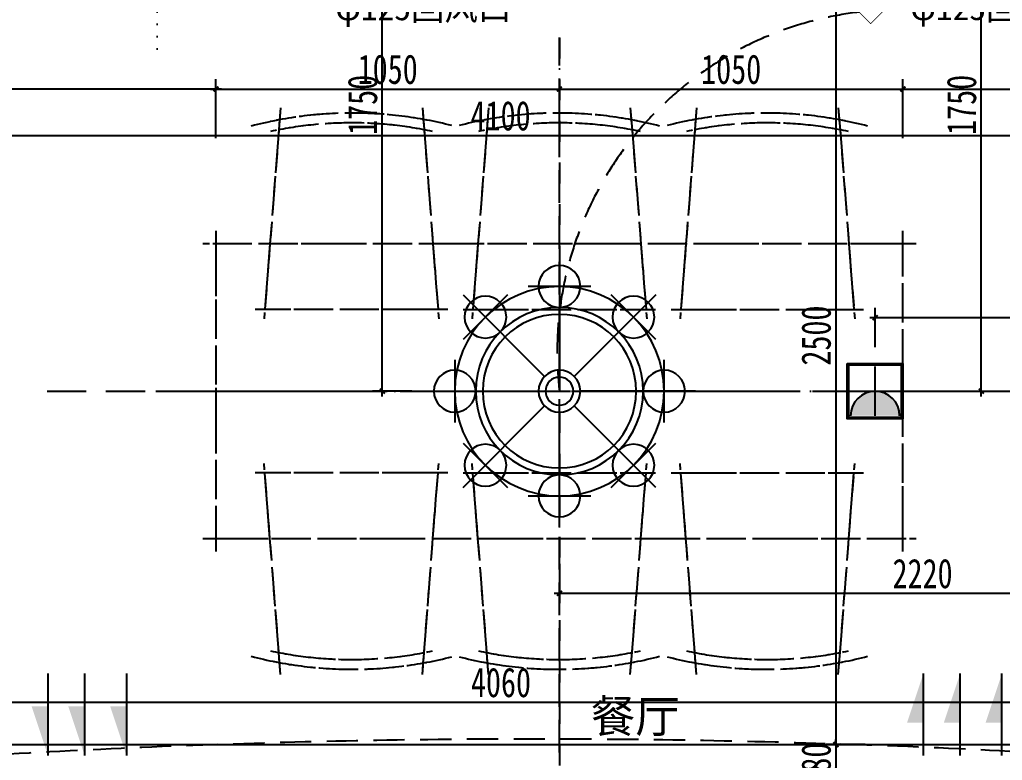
# Model space of a CAD drawing. Header units: millimetres. Extents: x -297 to 39764, y -29258 to 20315.
# Drawn here: x 11792 to 14796, y -21540 to -19277 of the extents above; entities that cross this region are included whole.
import ezdxf

# ---------------------------------------------------------------- set-up
doc = ezdxf.new("R2010")
doc.units = ezdxf.units.MM
for name, pattern in [('_DASH', [0.6, 0.4, -0.2]), ('DASH', [0.35, 0.25, -0.1]), ('DASHDOT2', [12.7, 6.35, -3.175, 0, -3.175]), ('DOT2', [0.125, 0, -0.125]), ('HIDDEN', [9.525, 6.35, -3.175])]:
    doc.linetypes.add(name, pattern=pattern)
doc.layers.get('Defpoints').update_dxf_attribs({"color": 250})
for name, color, linetype in [('.-P平面尺寸', 30, 'DASH'), ('.P-中心线', 214, 'DASH'), ('.P-家具虚线层', 250, 'Continuous'), ('.p-灯具连线', 6, 'Continuous'), ('.PC-天花尺寸标注', 252, 'Continuous'), ('.PC-天花灯具', 203, 'Continuous'), ('.PC-天花造型', 163, 'Continuous'), ('.PC-灯具尺寸标注', 252, 'Continuous'), ('.PC-综合天花虚线层', 14, 'DASHDOT2'), ('.PF-活动家具', 141, 'Continuous'), ('.ZD-强电开关', 183, 'Continuous'), ('.ZD-强电插座', 43, 'Continuous'), ('.ZD-插座虚线层', 214, 'DASH'), ('.ZD-点位标注', 252, 'Continuous'), ('.ZT-空调.检修口', 52, 'Continuous'), ('0-设备', 1, 'Continuous'), ('FF-TEXT', 2, 'Continuous'), ('Y-移动家具', 141, 'Continuous')]:
    doc.layers.add(name, color=color, linetype=linetype)
doc.styles.add('CHINESE', font='')
doc.styles.get("Standard").update_dxf_attribs({"font": 'arial.ttf'})
doc.styles.add('文字样式', font='', dxfattribs={"width": 0.75})
doc.styles.get('CHINESE').set_extended_font_data('SimSun')
doc.styles.get('文字样式').set_extended_font_data('SimSun')
doc.dimstyles.new('西安1-40（内部尺寸）', dxfattribs={"dimscale": 30, "dimtxt": 3, "dimasz": 0.5, "dimexe": 1, "dimexo": 1, "dimgap": 0.5, "dimtad": 1, "dimdec": 0, "dimrnd": 5, "dimtxsty": '文字样式', "dimblk": 'ARCHTICK', "dimcen": 1, "dimdle": 0.55, "dimclrd": 252, "dimclre": 252, "dimclrt": 30, "dimadec": 0, "dimazin": 0, "dimtfac": 1, "dimtdec": 0, "dimtix": 1, "dimtmove": 2, "dimatfit": 3, "dimfxl": 5, "dimfxlon": 1, "dimarcsym": 0})

# ---------------------------------------------------------------- blocks, each defined once
blk = doc.blocks.new('*U31')
at = {"layer": 'Y-移动家具', "linetype": 'DASH', "ltscale": 200}
for p, q in [((142928.3, 140436.3), (142896, 140019.9)), ((143361.8, 140436.3), (143394.1, 140019.9)), ((143564.1, 140436.3), (143531.7, 140019.9)), ((143997.5, 140436.3), (144029.9, 140019.9)), ((144199.9, 140436.3), (144167.5, 140019.9)), ((144633.3, 140436.3), (144665.7, 140019.9)), ((142730.8, 140059.9), (142730.8, 139079.9)), ((144830.8, 139079.9), (144830.8, 140059.9)), ((144870.8, 140019.9), (142690.8, 140019.9)), ((142690.8, 139119.9), (144870.8, 139119.9)), ((142928.3, 138703.5), (142896, 139119.9)), ((143361.8, 138703.5), (143394.1, 139119.9)), ((143564.1, 138703.5), (143531.7, 139119.9)), ((143997.5, 138703.5), (144029.9, 139119.9)), ((144199.9, 138703.5), (144167.5, 139119.9)), ((144633.3, 138703.5), (144665.7, 139119.9))]:
    blk.add_line(p, q, dxfattribs=at)
at = {"layer": 'Y-移动家具', "color": 250, "linetype": 'DASH', "ltscale": 200}
for p, q in [((142896, 140019.9), (142878.2, 139791.2)), ((143394.1, 140019.9), (143411.9, 139791.2)), ((143531.7, 140019.9), (143514, 139791.2)), ((144029.9, 140019.9), (144047.7, 139791.2)), ((144167.5, 140019.9), (144149.7, 139791.2)), ((144665.7, 140019.9), (144683.5, 139791.2)), ((143439.2, 139819.9), (142850.9, 139819.9)), ((144075, 139819.9), (143486.7, 139819.9)), ((144122.5, 139819.9), (144710.8, 139819.9)), ((142896, 139119.9), (142878.2, 139348.7)), ((143394.1, 139119.9), (143411.9, 139348.7)), ((143531.7, 139119.9), (143514, 139348.7)), ((144029.9, 139119.9), (144047.7, 139348.7)), ((144167.5, 139119.9), (144149.7, 139348.7)), ((144665.7, 139119.9), (144683.5, 139348.7)), ((143439.2, 139319.9), (142850.9, 139319.9)), ((144075, 139319.9), (143486.7, 139319.9)), ((144122.5, 139319.9), (144710.8, 139319.9))]:
    blk.add_line(p, q, dxfattribs=at)
at = {"layer": 'Y-移动家具', "linetype": 'DASH', "ltscale": 200}
for centre, radius, start, end in [((143148.2, 139196), 1223.9, 75.6497, 104.643), ((143784, 139196), 1223.9, 75.6497, 104.643), ((144413.5, 139196), 1223.9, 75.357, 104.3503), ((143145.6, 139212.2), 1177.7, 77.9062, 102.152), ((143781.4, 139212.2), 1177.7, 77.9062, 102.152), ((144416, 139212.2), 1177.7, 77.848, 102.0938), ((143148.2, 139943.8), 1223.9, 255.357, 284.3503), ((143145.6, 139927.6), 1177.7, 257.848, 282.0938), ((143784, 139943.8), 1223.9, 255.357, 284.3503), ((143781.4, 139927.6), 1177.7, 257.848, 282.0938), ((144413.5, 139943.8), 1223.9, 255.6497, 284.643), ((144416, 139927.6), 1177.7, 257.9062, 282.152)]:
    blk.add_arc(centre, radius, start, end, dxfattribs=at)
blk = doc.blocks.new('_ArchTick')
at = {"color": 0, "linetype": 'ByBlock', "const_width": 0.4}
blk.add_lwpolyline([(-0.5, -0.5), (0.5, 0.5)], dxfattribs=at)
blk = doc.blocks.new('*D169')
at = {"layer": '.-P平面尺寸', "color": 252, "linetype": 'ByBlock', "lineweight": -2, "transparency": 16777216}
for p, q in [((12391.9, -19638.7), (12391.9, -19458.7)), ((13441.9, -19638.7), (13441.9, -19458.7)), ((12375.4, -19488.7), (13458.4, -19488.7))]:
    blk.add_line(p, q, dxfattribs=at)
at = {"layer": 'Defpoints', "color": 0, "linetype": 'ByBlock', "transparency": 16777216}
for p in [(13441.9, -19488.7), (12391.9, -20378.7), (13441.9, -20378.7)]:
    blk.add_point(p, dxfattribs=at)
at = {"layer": '.-P平面尺寸', "color": 252, "linetype": 'ByBlock', "lineweight": -2, "transparency": 16777216, "xscale": 15, "yscale": 15, "zscale": 15, "rotation": 180}
blk.add_blockref('_ArchTick', (12391.9, -19488.7), dxfattribs=at)
at = {"layer": '.-P平面尺寸', "color": 252, "linetype": 'ByBlock', "lineweight": -2, "transparency": 16777216, "xscale": 15, "yscale": 15, "zscale": 15}
blk.add_blockref('_ArchTick', (13441.9, -19488.7), dxfattribs=at)
at = {"layer": '.-P平面尺寸', "color": 30, "linetype": 'ByBlock', "transparency": 16777216, "insert": (12916.9, -19428.7), "char_height": 90, "attachment_point": 5, "style": '文字样式'}
blk.add_mtext('1050', dxfattribs=at)
blk = doc.blocks.new('*D170')
at = {"layer": '.-P平面尺寸', "color": 252, "linetype": 'ByBlock', "lineweight": -2, "transparency": 16777216}
for p, q in [((13441.9, -19638.7), (13441.9, -19458.7)), ((14491.9, -19638.7), (14491.9, -19458.7)), ((13425.4, -19488.7), (14508.4, -19488.7))]:
    blk.add_line(p, q, dxfattribs=at)
at = {"layer": 'Defpoints', "color": 0, "linetype": 'ByBlock', "transparency": 16777216}
for p in [(14491.9, -19488.7), (13441.9, -20412.1), (14491.9, -20412.1)]:
    blk.add_point(p, dxfattribs=at)
at = {"layer": '.-P平面尺寸', "color": 252, "linetype": 'ByBlock', "lineweight": -2, "transparency": 16777216, "xscale": 15, "yscale": 15, "zscale": 15, "rotation": 180}
blk.add_blockref('_ArchTick', (13441.9, -19488.7), dxfattribs=at)
at = {"layer": '.-P平面尺寸', "color": 252, "linetype": 'ByBlock', "lineweight": -2, "transparency": 16777216, "xscale": 15, "yscale": 15, "zscale": 15}
blk.add_blockref('_ArchTick', (14491.9, -19488.7), dxfattribs=at)
at = {"layer": '.-P平面尺寸', "color": 30, "linetype": 'ByBlock', "transparency": 16777216, "insert": (13966.9, -19428.7), "char_height": 90, "attachment_point": 5, "style": '文字样式'}
blk.add_mtext('1050', dxfattribs=at)
blk = doc.blocks.new('*D171')
at = {"layer": '.-P平面尺寸', "color": 252, "linetype": 'ByBlock', "lineweight": -2, "transparency": 16777216}
for p, q in [((14491.9, -19638.7), (14491.9, -19458.7)), ((15291.9, -19530), (15291.9, -19458.7)), ((14475.4, -19488.7), (15308.4, -19488.7))]:
    blk.add_line(p, q, dxfattribs=at)
at = {"layer": 'Defpoints', "color": 0, "linetype": 'ByBlock', "transparency": 16777216}
for p in [(15291.9, -19488.7), (15291.9, -19560), (14491.9, -20412.1)]:
    blk.add_point(p, dxfattribs=at)
at = {"layer": '.-P平面尺寸', "color": 252, "linetype": 'ByBlock', "lineweight": -2, "transparency": 16777216, "xscale": 15, "yscale": 15, "zscale": 15, "rotation": 180}
blk.add_blockref('_ArchTick', (14491.9, -19488.7), dxfattribs=at)
at = {"layer": '.-P平面尺寸', "color": 252, "linetype": 'ByBlock', "lineweight": -2, "transparency": 16777216, "xscale": 15, "yscale": 15, "zscale": 15}
blk.add_blockref('_ArchTick', (15291.9, -19488.7), dxfattribs=at)
at = {"layer": '.-P平面尺寸', "color": 30, "linetype": 'ByBlock', "transparency": 16777216, "insert": (14891.9, -19428.7), "char_height": 90, "attachment_point": 5, "style": '文字样式'}
blk.add_mtext('800', dxfattribs=at)
blk = doc.blocks.new('*D201')
at = {"layer": '.-P平面尺寸', "color": 252, "linetype": 'ByBlock', "lineweight": -2, "transparency": 16777216}
for p, q in [((10881.9, -19638.7), (10881.9, -19458.7)), ((12391.9, -19638.7), (12391.9, -19458.7)), ((12408.4, -19488.7), (10865.4, -19488.7))]:
    blk.add_line(p, q, dxfattribs=at)
at = {"layer": 'Defpoints', "color": 0, "linetype": 'ByBlock', "transparency": 16777216}
for p in [(10881.9, -19488.7), (10881.9, -19881.4), (12391.9, -19962.1)]:
    blk.add_point(p, dxfattribs=at)
at = {"layer": '.-P平面尺寸', "color": 252, "linetype": 'ByBlock', "lineweight": -2, "transparency": 16777216, "xscale": 15, "yscale": 15, "zscale": 15, "rotation": 180}
blk.add_blockref('_ArchTick', (10881.9, -19488.7), dxfattribs=at)
at = {"layer": '.-P平面尺寸', "color": 252, "linetype": 'ByBlock', "lineweight": -2, "transparency": 16777216, "xscale": 15, "yscale": 15, "zscale": 15}
blk.add_blockref('_ArchTick', (12391.9, -19488.7), dxfattribs=at)
at = {"layer": '.-P平面尺寸', "color": 30, "linetype": 'ByBlock', "transparency": 16777216, "insert": (11636.9, -19428.7), "char_height": 90, "attachment_point": 5, "style": '文字样式'}
blk.add_mtext('1510', dxfattribs=at)
blk = doc.blocks.new('*D203')
at = {"layer": '.-P平面尺寸', "color": 252, "linetype": 'ByBlock', "lineweight": -2, "transparency": 16777216}
for p, q in [((14731.4, -20428.6), (14731.4, -18645.6)), ((14731.4, -18662.1), (14701.4, -18662.1)), ((14581.4, -20412.1), (14761.4, -20412.1))]:
    blk.add_line(p, q, dxfattribs=at)
at = {"layer": 'Defpoints', "color": 0, "linetype": 'ByBlock', "transparency": 16777216}
for p in [(14731.4, -18662.1), (14743.5, -18662.1), (14441.9, -20412.1)]:
    blk.add_point(p, dxfattribs=at)
at = {"layer": '.-P平面尺寸', "color": 252, "linetype": 'ByBlock', "lineweight": -2, "transparency": 16777216, "xscale": 15, "yscale": 15, "zscale": 15}
for p, rotation in [((14731.4, -18662.1), 90), ((14731.4, -20412.1), 270)]:
    blk.add_blockref('_ArchTick', p, dxfattribs=dict(at, rotation=rotation))
at = {"layer": '.-P平面尺寸', "color": 30, "linetype": 'ByBlock', "transparency": 16777216, "insert": (14671.4, -19537.1), "char_height": 90, "attachment_point": 5, "rotation": 90, "style": '文字样式'}
blk.add_mtext('1750', dxfattribs=at)
blk = doc.blocks.new('ttrutuuyyy')
at = {"layer": '.P-家具虚线层', "color": 250, "linetype": '_DASH', "ltscale": 200}
for p, q in [((32589.4, -19545.7), (32557, -19962.1)), ((33022.8, -19545.7), (33055.2, -19962.1)), ((33225.2, -19545.7), (33192.8, -19962.1)), ((33658.6, -19545.7), (33691, -19962.1)), ((33861, -19545.7), (33828.6, -19962.1)), ((34294.4, -19545.7), (34326.8, -19962.1)), ((32391.9, -19922.1), (32391.9, -20902.1)), ((34491.9, -20902.1), (34491.9, -19922.1)), ((34531.9, -19962.1), (32351.9, -19962.1)), ((32557, -19962.1), (32539.2, -20190.8)), ((33055.2, -19962.1), (33073, -20190.8)), ((33192.8, -19962.1), (33175, -20190.8)), ((33691, -19962.1), (33708.8, -20190.8)), ((33828.6, -19962.1), (33810.8, -20190.8)), ((34326.8, -19962.1), (34344.6, -20190.8)), ((33100.3, -20162.1), (32512, -20162.1)), ((33147.8, -20162.1), (33736.1, -20162.1)), ((33783.5, -20162.1), (34371.8, -20162.1)), ((32557, -20862.1), (32539.2, -20633.3)), ((33055.2, -20862.1), (33073, -20633.3)), ((33192.8, -20862.1), (33175, -20633.3)), ((33691, -20862.1), (33708.8, -20633.3)), ((33828.6, -20862.1), (33810.8, -20633.3)), ((34326.8, -20862.1), (34344.6, -20633.3)), ((33100.3, -20662.1), (32512, -20662.1)), ((33147.8, -20662.1), (33736.1, -20662.1)), ((33783.5, -20662.1), (34371.8, -20662.1)), ((32351.9, -20862.1), (34531.9, -20862.1)), ((32589.4, -21278.5), (32557, -20862.1)), ((33022.8, -21278.5), (33055.2, -20862.1)), ((33225.2, -21278.5), (33192.8, -20862.1)), ((33658.6, -21278.5), (33691, -20862.1)), ((33861, -21278.5), (33828.6, -20862.1)), ((34294.4, -21278.5), (34326.8, -20862.1))]:
    blk.add_line(p, q, dxfattribs=at)
for centre, radius, start, end in [((32809.2, -20786), 1223.9, 75.6497, 104.643), ((33438.8, -20786), 1223.9, 75.357, 104.3503), ((34074.6, -20786), 1223.9, 75.357, 104.3503), ((32806.7, -20769.8), 1177.7, 77.9062, 102.152), ((33441.3, -20769.8), 1177.7, 77.848, 102.0938), ((34077.1, -20769.8), 1177.7, 77.848, 102.0938), ((32806.7, -20054.4), 1177.7, 257.848, 282.0938), ((33441.3, -20054.4), 1177.7, 257.9062, 282.152), ((34077.1, -20054.4), 1177.7, 257.9062, 282.152), ((32809.2, -20038.2), 1223.9, 255.357, 284.3503), ((33438.8, -20038.2), 1223.9, 255.6497, 284.643), ((34074.6, -20038.2), 1223.9, 255.6497, 284.643)]:
    blk.add_arc(centre, radius, start, end, dxfattribs=at)
blk = doc.blocks.new('A$C03F42210')
at = {"color": 250, "ltscale": 100}
for p, q in [((0, 390), (0, 60)), ((-90, 300), (90, 300)), ((-275.8, 148.5), (-148.5, 275.8)), ((-275.8, 275.8), (-42.4, 42.4)), ((275.8, 275.8), (42.4, 42.4)), ((148.5, 275.8), (275.8, 148.5)), ((-300, -90), (-300, 90)), ((300, 90), (300, -90)), ((-390, 0), (-60, 0)), ((390, 0), (60, 0)), ((-275.8, -275.8), (-42.4, -42.4)), ((275.8, -275.8), (42.4, -42.4)), ((0, -390), (0, -60)), ((-148.5, -275.8), (-275.8, -148.5)), ((275.8, -148.5), (148.5, -275.8)), ((90, -300), (-90, -300))]:
    blk.add_line(p, q, dxfattribs=at)
at = {"ltscale": 100}
for centre, radius in [((0, 300), 60), ((0, 0), 300), ((-212.1, 212.1), 60), ((212.1, 212.1), 60), ((0, 0), 220), ((-300, 0), 60), ((300, 0), 60), ((-212.1, -212.1), 60), ((212.1, -212.1), 60), ((0, -300), 60)]:
    blk.add_circle(centre, radius, dxfattribs=at)
at = {"color": 250, "ltscale": 100}
for radius in [240, 60]:
    blk.add_circle((0, 0), radius, dxfattribs=at)
blk.add_circle((0, 0), 40)
blk = doc.blocks.new('retrrrrrrrr')
at = {"layer": '0-设备', "color": 250, "char_height": 91.125, "width": 681.767701, "attachment_point": 1}
for insert in [(-86509.91659, 15769.77551, -10400), (-84751.97575, 15770.20824, -7800)]:
    blk.add_mtext('{\\fSimSun|b0|i0|c134|p2;\\H0.823x;φ125回风口}', dxfattribs=dict(at, insert=insert))
blk = doc.blocks.new('*D267')
at = {"layer": '.ZT-空调.检修口', "color": 252, "linetype": 'ByBlock', "lineweight": -2, "transparency": 16777216}
for p, q in [((11234.4, -21452.8), (11234.4, -21332.8)), ((15291.9, -21452.8), (15291.9, -21332.8)), ((11217.9, -21362.8), (15308.4, -21362.8))]:
    blk.add_line(p, q, dxfattribs=at)
at = {"layer": 'Defpoints', "color": 0, "linetype": 'ByBlock', "transparency": 16777216}
for p in [(15291.9, -21362.8), (11234.4, -21567.1), (15291.9, -21567.1)]:
    blk.add_point(p, dxfattribs=at)
at = {"layer": '.ZT-空调.检修口', "color": 252, "linetype": 'ByBlock', "lineweight": -2, "transparency": 16777216, "xscale": 15, "yscale": 15, "zscale": 15, "rotation": 180}
blk.add_blockref('_ArchTick', (11234.4, -21362.8), dxfattribs=at)
at = {"layer": '.ZT-空调.检修口', "color": 252, "linetype": 'ByBlock', "lineweight": -2, "transparency": 16777216, "xscale": 15, "yscale": 15, "zscale": 15}
blk.add_blockref('_ArchTick', (15291.9, -21362.8), dxfattribs=at)
at = {"layer": '.ZT-空调.检修口', "color": 30, "linetype": 'ByBlock', "transparency": 16777216, "insert": (13263.2, -21302.8), "char_height": 90, "attachment_point": 5, "style": '文字样式'}
blk.add_mtext('4060', dxfattribs=at)
blk = doc.blocks.new('*D790')
at = {"layer": '.PC-天花尺寸标注', "color": 252, "linetype": 'ByBlock', "lineweight": -2, "transparency": 16777216}
for p, q in [((14286.9, -18975.6), (14286.9, -21508.6)), ((14376.9, -18992.1), (14256.9, -18992.1)), ((14376.9, -21492.1), (14256.9, -21492.1))]:
    blk.add_line(p, q, dxfattribs=at)
at = {"layer": 'Defpoints', "color": 0, "linetype": 'ByBlock', "transparency": 16777216}
for p in [(15311.9, -18992.1), (14286.9, -21492.1), (15311.9, -21492.1)]:
    blk.add_point(p, dxfattribs=at)
at = {"layer": '.PC-天花尺寸标注', "color": 252, "linetype": 'ByBlock', "lineweight": -2, "transparency": 16777216, "xscale": 15, "yscale": 15, "zscale": 15}
for p, rotation in [((14286.9, -18992.1), 90), ((14286.9, -21492.1), 270)]:
    blk.add_blockref('_ArchTick', p, dxfattribs=dict(at, rotation=rotation))
at = {"layer": '.PC-天花尺寸标注', "color": 30, "linetype": 'ByBlock', "transparency": 16777216, "insert": (14226.9, -20242.1), "char_height": 90, "attachment_point": 5, "rotation": 90, "style": '文字样式'}
blk.add_mtext('2500', dxfattribs=at)
blk = doc.blocks.new('*D791')
at = {"layer": '.PC-天花尺寸标注', "color": 252, "linetype": 'ByBlock', "lineweight": -2, "transparency": 16777216}
for p, q in [((14286.9, -21492.1), (14286.9, -21477.1)), ((14376.9, -21492.1), (14256.9, -21492.1)), ((14286.9, -21492.1), (14286.9, -21572.1)), ((14376.9, -21572.1), (14256.9, -21572.1)), ((14286.9, -21572.1), (14286.9, -21587.1))]:
    blk.add_line(p, q, dxfattribs=at)
at = {"layer": 'Defpoints', "color": 0, "linetype": 'ByBlock', "transparency": 16777216}
for p in [(15311.9, -21492.1), (14286.9, -21572.1), (15391.9, -21572.1)]:
    blk.add_point(p, dxfattribs=at)
at = {"layer": '.PC-天花尺寸标注', "color": 252, "linetype": 'ByBlock', "lineweight": -2, "transparency": 16777216, "xscale": 15, "yscale": 15, "zscale": 15}
for p, rotation in [((14286.9, -21492.1), 270), ((14286.9, -21572.1), 90)]:
    blk.add_blockref('_ArchTick', p, dxfattribs=dict(at, rotation=rotation))
at = {"layer": '.PC-天花尺寸标注', "color": 30, "linetype": 'ByBlock', "transparency": 16777216, "insert": (14226.9, -21532.1), "char_height": 90, "attachment_point": 5, "rotation": 90, "style": '文字样式'}
blk.add_mtext('80', dxfattribs=at)
blk = doc.blocks.new('*D828')
at = {"layer": '.PC-天花尺寸标注', "color": 252, "linetype": 'ByBlock', "lineweight": -2, "transparency": 16777216}
for p, q in [((11211.9, -19720.9), (11211.9, -19600.9)), ((15311.9, -19720.9), (15311.9, -19600.9)), ((11195.4, -19630.9), (15328.4, -19630.9))]:
    blk.add_line(p, q, dxfattribs=at)
at = {"layer": 'Defpoints', "color": 0, "linetype": 'ByBlock', "transparency": 16777216}
for p in [(15311.9, -19630.9), (11211.9, -20242.1), (15311.9, -20242.1)]:
    blk.add_point(p, dxfattribs=at)
at = {"layer": '.PC-天花尺寸标注', "color": 252, "linetype": 'ByBlock', "lineweight": -2, "transparency": 16777216, "xscale": 15, "yscale": 15, "zscale": 15, "rotation": 180}
blk.add_blockref('_ArchTick', (11211.9, -19630.9), dxfattribs=at)
at = {"layer": '.PC-天花尺寸标注', "color": 252, "linetype": 'ByBlock', "lineweight": -2, "transparency": 16777216, "xscale": 15, "yscale": 15, "zscale": 15}
blk.add_blockref('_ArchTick', (15311.9, -19630.9), dxfattribs=at)
at = {"layer": '.PC-天花尺寸标注', "color": 30, "linetype": 'ByBlock', "transparency": 16777216, "insert": (13261.9, -19570.9), "char_height": 90, "attachment_point": 5, "style": '文字样式'}
blk.add_mtext('4100', dxfattribs=at)
blk = doc.blocks.new('*D857')
at = {"layer": '.PC-灯具尺寸标注', "color": 252, "linetype": 'ByBlock', "lineweight": -2, "transparency": 16777216}
for p, q in [((13441.9, -20939.9), (13441.9, -21059.9)), ((15661.9, -20939.9), (15661.9, -21059.9)), ((13425.4, -21029.9), (15678.4, -21029.9))]:
    blk.add_line(p, q, dxfattribs=at)
at = {"layer": 'Defpoints', "color": 0, "linetype": 'ByBlock', "transparency": 16777216}
for p in [(13441.9, -20412.1), (15661.9, -20412.1, 0), (15661.9, -21029.9)]:
    blk.add_point(p, dxfattribs=at)
at = {"layer": '.PC-灯具尺寸标注', "color": 252, "linetype": 'ByBlock', "lineweight": -2, "transparency": 16777216, "xscale": 15, "yscale": 15, "zscale": 15, "rotation": 180}
blk.add_blockref('_ArchTick', (13441.9, -21029.9), dxfattribs=at)
at = {"layer": '.PC-灯具尺寸标注', "color": 252, "linetype": 'ByBlock', "lineweight": -2, "transparency": 16777216, "xscale": 15, "yscale": 15, "zscale": 15}
blk.add_blockref('_ArchTick', (15661.9, -21029.9), dxfattribs=at)
at = {"layer": '.PC-灯具尺寸标注', "color": 30, "linetype": 'ByBlock', "transparency": 16777216, "insert": (14551.9, -20969.9), "char_height": 90, "attachment_point": 5, "style": '文字样式'}
blk.add_mtext('2220', dxfattribs=at)
blk = doc.blocks.new('*D858')
at = {"layer": '.PC-灯具尺寸标注', "color": 252, "linetype": 'ByBlock', "lineweight": -2, "transparency": 16777216}
for p, q in [((12900.4, -20428.6), (12900.4, -18645.6)), ((12990.4, -18662.1), (12870.4, -18662.1)), ((12990.4, -20412.1), (12870.4, -20412.1))]:
    blk.add_line(p, q, dxfattribs=at)
at = {"layer": 'Defpoints', "color": 0, "linetype": 'ByBlock', "transparency": 16777216}
for p in [(12900.4, -18662.1), (13441.9, -18662.1, 0), (13441.9, -20412.1)]:
    blk.add_point(p, dxfattribs=at)
at = {"layer": '.PC-灯具尺寸标注', "color": 252, "linetype": 'ByBlock', "lineweight": -2, "transparency": 16777216, "xscale": 15, "yscale": 15, "zscale": 15}
for p, rotation in [((12900.4, -18662.1), 90), ((12900.4, -20412.1), 270)]:
    blk.add_blockref('_ArchTick', p, dxfattribs=dict(at, rotation=rotation))
at = {"layer": '.PC-灯具尺寸标注', "color": 30, "linetype": 'ByBlock', "transparency": 16777216, "insert": (12840.4, -19537.1), "char_height": 90, "attachment_point": 5, "rotation": 90, "style": '文字样式'}
blk.add_mtext('1750', dxfattribs=at)
blk = doc.blocks.new('YQ111311530000')
h = blk.add_hatch(color=256)
h.dxf.hatch_style = 1
edge = h.paths.add_edge_path()
edge.add_arc((0, 0), 30, 0, 360)
at = {"const_width": 2.5}
for points in [[(21.2, 21.2), (127.3, 127.3), (91.9, 162.6)], [(91.9, 91.9), (56.6, 127.3)], [(56.6, 56.6), (21.2, 91.9)]]:
    blk.add_lwpolyline(points, dxfattribs=at)
blk.add_circle((0, 0), 30)
blk = doc.blocks.new('A$C4bab2baa')
at = {"layer": '.ZD-强电插座'}
h = blk.add_hatch(color=256, dxfattribs=at)
h.paths.add_polyline_path([(85, 75), (10, 75, -0.414214), (85, 150)])
h.paths.add_polyline_path([(160, 75), (85, 75), (85, 150, -0.414214)])
for p, q in [((85, 75), (85, 225)), ((10, 150), (160, 150))]:
    blk.add_line(p, q, dxfattribs=at)
blk.add_lwpolyline([(0, 235), (170, 235), (170, 65), (0, 65)], close=True, dxfattribs=at)
at = {"layer": '.ZD-强电插座', "color": 250}
blk.add_lwpolyline([(5, 230), (165, 230), (165, 70), (5, 70)], close=True, dxfattribs=at)
at = {"layer": '.ZD-强电插座'}
blk.add_arc((85, 75), 75, 0, 180, dxfattribs=at)
blk = doc.blocks.new('*D1055')
at = {"layer": '.ZD-点位标注', "color": 252, "linetype": 'ByBlock', "lineweight": -2, "transparency": 16777216}
for p, q in [((14406.9, -20277.4), (14406.9, -20157.4)), ((15661.9, -20277.4), (15661.9, -20157.4)), ((14390.4, -20187.4), (15678.4, -20187.4))]:
    blk.add_line(p, q, dxfattribs=at)
at = {"layer": 'Defpoints', "color": 0, "linetype": 'ByBlock', "transparency": 16777216}
for p in [(15661.9, -20187.4), (14406.9, -20327.1), (15661.9, -20327.1, 0)]:
    blk.add_point(p, dxfattribs=at)
at = {"layer": '.ZD-点位标注', "color": 252, "linetype": 'ByBlock', "lineweight": -2, "transparency": 16777216, "xscale": 15, "yscale": 15, "zscale": 15, "rotation": 180}
blk.add_blockref('_ArchTick', (14406.9, -20187.4), dxfattribs=at)
at = {"layer": '.ZD-点位标注', "color": 252, "linetype": 'ByBlock', "lineweight": -2, "transparency": 16777216, "xscale": 15, "yscale": 15, "zscale": 15}
blk.add_blockref('_ArchTick', (15661.9, -20187.4), dxfattribs=at)
at = {"layer": '.ZD-点位标注', "color": 30, "linetype": 'ByBlock', "transparency": 16777216, "insert": (15034.4, -20127.4), "char_height": 90, "attachment_point": 5, "style": '文字样式'}
blk.add_mtext('1255', dxfattribs=at)

msp = doc.modelspace()

# ---------------------------------------------------------------- linework, layer by layer
at = {"layer": '.P-中心线', "linetype": 'DASH', "ltscale": 400}
msp.add_line((13441.9, -21516.8), (13441.9, -19330.9), dxfattribs=at)
msp.add_lwpolyline([(12255.2, -20412.1), (14690.6, -20412.1)], dxfattribs=at)
at = {"layer": '.p-灯具连线', "color": 6, "linetype": 'HIDDEN', "ltscale": 15, "elevation": 0}
for points in [[(14357.8, -19253.6, 0.412716), (13441.9, -20412.1, -1.679209)], [(19211.9, -22092.1, 0.071517), (11259.4, -21554.7)]]:
    msp.add_lwpolyline(points, format="xyb", dxfattribs=at)
at = {"layer": '.PC-天花造型', "color": 75}
msp.add_lwpolyline([(11211.9, -21492.1), (15311.9, -21492.1), (15311.9, -18992.1), (11211.9, -18992.1)], close=True, dxfattribs=at)
at = {"layer": '.PC-综合天花虚线层', "linetype": 'DASHDOT2', "ltscale": 10}
for p, q in [((13441.9, -19332.1), (13441.9, -21672.3)), ((12207.8, -20412.1), (15330.9, -20412.1))]:
    msp.add_line(p, q, dxfattribs=at)
at = {"layer": '.ZD-插座虚线层', "linetype": 'DOT2', "ltscale": 300}
msp.add_line((12211.9, -19365.4), (12211.9, -18561.3), dxfattribs=at)
at = {"layer": '.ZD-插座虚线层', "linetype": '_DASH', "ltscale": 300}
msp.add_line((11875.6, -20412.1), (15772, -20412.1), dxfattribs=at)
at = {"layer": '.ZT-空调.检修口'}
for p, q in [((11878.3, -21275.1), (11878.3, -21525.1)), ((11990.5, -21275.1), (11990.5, -21525.1)), ((12118.3, -21275.1), (12118.3, -21525.1)), ((14554.6, -21525.1), (14554.6, -21275.1)), ((14666.9, -21525.1), (14666.9, -21275.1)), ((14794.6, -21525.1), (14794.6, -21275.1))]:
    msp.add_line(p, q, dxfattribs=at)
for points in [[(14554.6, -21275.1), (14554.6, -21425.1), (14504.6, -21425.1)], [(14666.9, -21275.1), (14666.9, -21425.1), (14616.9, -21425.1)], [(14794.6, -21275.1), (14794.6, -21425.1), (14744.6, -21425.1)], [(11878.3, -21525.1), (11878.3, -21375.1), (11828.3, -21375.1)], [(11990.5, -21525.1), (11990.5, -21375.1), (11940.5, -21375.1)], [(12118.3, -21525.1), (12118.3, -21375.1), (12068.3, -21375.1)]]:
    msp.add_solid(points, dxfattribs=at)

# ---------------------------------------------------------------- block references
at = {"layer": '.P-家具虚线层', "linetype": 'ByBlock'}
msp.add_blockref('ttrutuuyyy', (-20000, 0), dxfattribs=at)
at = {"layer": '.PC-天花灯具', "extrusion": (0, 0, -1), "xscale": 1.066666666651143, "yscale": 1.066666666651143, "zscale": -1.066666666651143, "rotation": 269.99999999989}
msp.add_blockref('A$C03F42210', (-13441.9, -20412.1), dxfattribs=at)
at = {"layer": '.PF-活动家具', "rotation": 180}
msp.add_blockref('*U31', (157222.7, 119157.8), dxfattribs=at)
at = {"layer": '.ZD-强电开关', "xscale": -1, "rotation": 90}
msp.add_blockref('YQ111311530000', (14520.4, -19161.7, 0), dxfattribs=at)
at = {"layer": '.ZD-强电插座', "color": 8}
msp.add_blockref('A$C4bab2baa', (14321.9, -20562.1), dxfattribs=at)
at = {"layer": '.ZT-空调.检修口', "color": 0}
msp.add_blockref('retrrrrrrrr', (99267.3, -34973.2), dxfattribs=at)

# ---------------------------------------------------------------- texts
at = {"layer": 'FF-TEXT', "color": 53, "style": 'CHINESE'}
msp.add_text('餐厅', height=100, dxfattribs=at).set_placement((13537.3, -21455.6))

# ---------------------------------------------------------------- dimensions: what is measured, and where the dimension line sits
at = {"layer": '.-P平面尺寸', "linetype": 'ByBlock'}
dim = msp.add_linear_dim(base=(14731.4, -18662.1), p1=(14441.9, -20412.1), p2=(14743.5, -18662.1), angle=90, dimstyle='西安1-40（内部尺寸）', dxfattribs=at)
dim.commit()
dim.dimension.update_dxf_attribs({"geometry": '*D203', "text_midpoint": (14671.4, -19537.1)})
for base, p1, p2, picture, middle in [((10881.9, -19488.7), (12391.9, -19962.1), (10881.9, -19881.4), '*D201', (11636.9, -19428.7)), ((14491.9, -19488.7), (13441.9, -20412.1), (14491.9, -20412.1), '*D170', (13966.9, -19428.7)), ((15291.9, -19488.7), (14491.9, -20412.1), (15291.9, -19560), '*D171', (14891.9, -19428.7))]:
    dim = msp.add_linear_dim(base=base, p1=p1, p2=p2, dimstyle='西安1-40（内部尺寸）', dxfattribs=at)
    dim.commit()
    dim.dimension.update_dxf_attribs({"geometry": picture, "text_midpoint": middle})
dim = msp.add_aligned_dim(p1=(12391.9, -20378.7), p2=(13441.9, -20378.7), distance=890, dimstyle='西安1-40（内部尺寸）', dxfattribs=at)
dim.commit()
dim.dimension.update_dxf_attribs({"geometry": '*D169', "text_midpoint": (12916.9, -19428.7)})
at = {"layer": '.PC-天花尺寸标注', "color": 1, "linetype": 'ByBlock'}
for base, p1, p2, picture, middle in [((14286.9, -21492.1), (15311.9, -18992.1), (15311.9, -21492.1), '*D790', (14226.9, -20242.1)), ((14286.9, -21572.1), (15311.9, -21492.1), (15391.9, -21572.1), '*D791', (14226.9, -21532.1))]:
    dim = msp.add_linear_dim(base=base, p1=p1, p2=p2, angle=90, dimstyle='西安1-40（内部尺寸）', override={"dimfxl": 3}, dxfattribs=at)
    dim.commit()
    dim.dimension.update_dxf_attribs({"geometry": picture, "text_midpoint": middle})
dim = msp.add_linear_dim(base=(15311.9, -19630.9), p1=(11211.9, -20242.1), p2=(15311.9, -20242.1), dimstyle='西安1-40（内部尺寸）', override={"dimfxl": 3}, dxfattribs=at)
dim.commit()
dim.dimension.update_dxf_attribs({"geometry": '*D828', "text_midpoint": (13261.9, -19570.9)})
at = {"layer": '.PC-灯具尺寸标注', "color": 1, "linetype": 'ByBlock'}
dim = msp.add_linear_dim(base=(12900.4, -18662.1), p1=(13441.9, -20412.1), p2=(13441.9, -18662.1, 0), angle=90, dimstyle='西安1-40（内部尺寸）', override={"dimfxl": 3}, dxfattribs=at)
dim.commit()
dim.dimension.update_dxf_attribs({"geometry": '*D858', "text_midpoint": (12840.4, -19537.1)})
dim = msp.add_linear_dim(base=(15661.9, -21029.9), p1=(13441.9, -20412.1), p2=(15661.9, -20412.1, 0), dimstyle='西安1-40（内部尺寸）', override={"dimfxl": 3}, dxfattribs=at)
dim.commit()
dim.dimension.update_dxf_attribs({"geometry": '*D857', "text_midpoint": (14551.9, -20969.9)})
at = {"layer": '.ZD-点位标注', "color": 1, "linetype": 'ByBlock'}
dim = msp.add_linear_dim(base=(15661.9, -20187.4), p1=(14406.9, -20327.1), p2=(15661.9, -20327.1, 0), dimstyle='西安1-40（内部尺寸）', override={"dimfxl": 3}, dxfattribs=at)
dim.commit()
dim.dimension.update_dxf_attribs({"geometry": '*D1055', "text_midpoint": (15034.4, -20127.4)})
at = {"layer": '.ZT-空调.检修口', "color": 1, "linetype": 'ByBlock'}
dim = msp.add_linear_dim(base=(15291.9093, -21362.8094), p1=(11234.4056, -21567.0772), p2=(15291.9093, -21567.0772), dimstyle='西安1-40（内部尺寸）', override={"dimfxl": 3}, dxfattribs=at)
dim.commit()
dim.dimension.update_dxf_attribs({"geometry": '*D267', "text_midpoint": (13263.1574, -21302.8094)})

doc.saveas('drawing.dxf')
